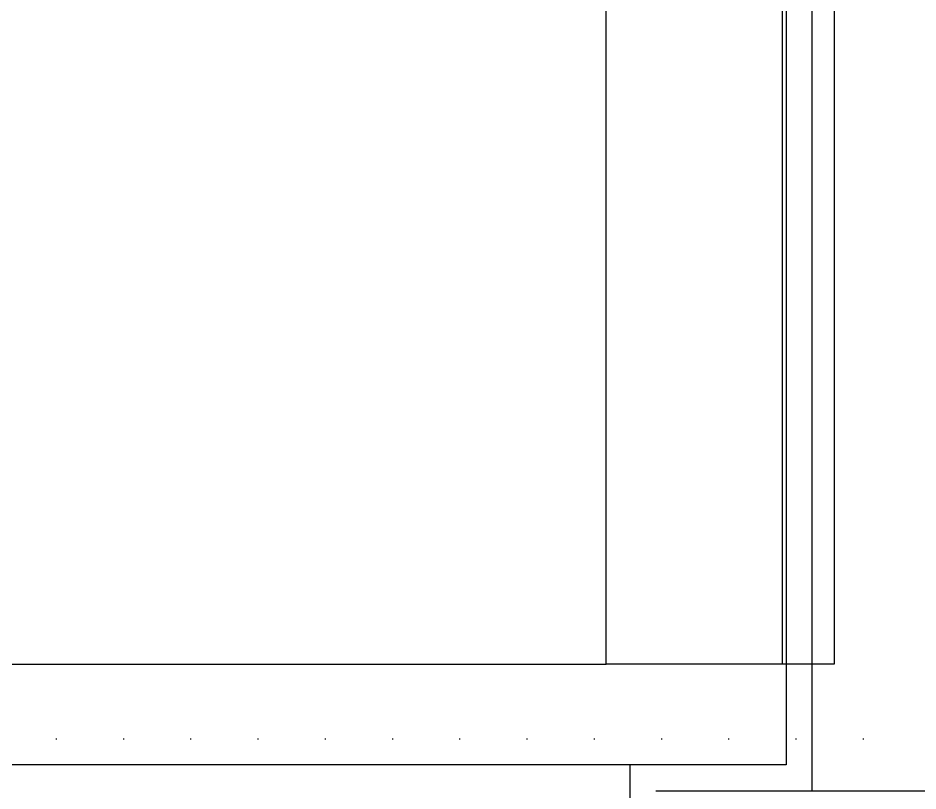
# Model space of a CAD drawing. Header units: inches. Extents: x 21 to 38546, y 13 to 15001.
# Drawn here: x 4315.6 to 4401.9, y 1002.1 to 1076.3 of the extents above; entities that cross this region are included whole.
import ezdxf

# ---------------------------------------------------------------- set-up
doc = ezdxf.new("R2010")
doc.units = ezdxf.units.IN
doc.header["$MEASUREMENT"] = 0
doc.set_wipeout_variables(frame=1)
doc.linetypes.add('DOT', pattern=[6.35, 0, -6.35])
doc.layers.add('pex_boru_dönüş', color=5, linetype='Continuous')
doc.layers.add('pex_boru_gidiş', color=1, linetype='Continuous')
for name, color, linetype, lineweight in [('Z_MİM_-KM-BEAM-RAY', 8, 'DOT', 25), ('Z_MİM_-KM-GLAZ', 8, 'Continuous', 25), ('Z_MİM_-KM-WALL', 8, 'Continuous', 25), ('Z_MİM_-KM-WALL-PL', 8, 'Continuous', 25), ('Z_MİM_-KM-WALL-PLASTER', 8, 'Continuous', 25)]:
    doc.layers.add(name, color=color, linetype=linetype, lineweight=lineweight)

# ---------------------------------------------------------------- blocks, each defined once
blk = doc.blocks.new('-KM_Kiriş İzi_ZK')
at = {"layer": 'Z_MİM_-KM-BEAM-RAY'}
blk.add_line((665, 25), (1285, 25), dxfattribs=at)
blk = doc.blocks.new('-KM-AL1 150_900')
blk.add_wipeout([(151.488, -34.02), (151.726, -15.48), (149.45, -15.45), (149.45, 7.15), (9.45, 7.15), (9.45, -15.45), (7.398, -15.45), (7.567, -34.061)])
at = {"layer": 'Z_MİM_-KM-WALL-PLASTER'}
blk.add_lwpolyline([(149.45, 7.05), (146.95, 7.05), (146.95, -17.85)], dxfattribs=at)

msp = doc.modelspace()

# ---------------------------------------------------------------- linework, layer by layer
at = {"layer": 'pex_boru_dönüş'}
for points in [[(4535.784, 1876.331), (4535.784, 1818.231), (4148.884, 1818.231), (4148.884, 1014.263), (4371.988, 1014.263), (4371.988, 1290.78)], [(4545.784, 1876.331), (4545.784, 1808.231), (4388.884, 1808.231), (4388.884, 1014.263), (4371.988, 1014.263), (4371.988, 1520.78)]]:
    msp.add_lwpolyline(points, dxfattribs=at)
at = {"layer": 'pex_boru_gidiş'}
for points in [[(4540.784, 1869.331), (4540.784, 1813.231), (4153.884, 1813.231), (4153.884, 1014.263), (4371.988, 1014.263), (4371.988, 1295.78)], [(4550.784, 1869.331), (4550.784, 1803.231), (4393.884, 1803.231), (4393.884, 1014.263), (4371.988, 1014.263), (4371.988, 1525.78)]]:
    msp.add_lwpolyline(points, dxfattribs=at)
at = {"layer": 'Z_MİM_-KM-WALL'}
msp.add_line((4391.758, 1002.083), (4391.757, 1407.083), dxfattribs=at)
at = {"layer": 'Z_MİM_-KM-WALL-PL'}
msp.add_lwpolyline([(4616.758, 1002.083), (3996.758, 1002.083)], dxfattribs=at)

# ---------------------------------------------------------------- block references
at = {"layer": 'Z_MİM_-KM-BEAM-RAY'}
msp.add_blockref('-KM_Kiriş İzi_ZK', (3331.714, 982.083), dxfattribs=at)

# ---------------------------------------------------------------- next in the draw order: block references
at = {"layer": 'Z_MİM_-KM-GLAZ'}
msp.add_blockref('-KM-AL1 150_900', (4227.308, 997.533), dxfattribs=at)

# ---------------------------------------------------------------- next in the draw order: linework, layer by layer
at = {"layer": 'Z_MİM_-KM-WALL-PLASTER'}
msp.add_lwpolyline([(4389.258, 1357.083), (4389.258, 1004.583), (3999.258, 1004.583), (3999.258, 1029.583), (3894.257, 1029.583), (3894.258, 1004.583), (3729.258, 1004.583), (3729.258, 1644.583), (3844.257, 1644.583), (3844.257, 1634.583), (3999.258, 1634.583), (3999.258, 1644.583), (4391.758, 1644.582)], dxfattribs=at)

doc.saveas('drawing.dxf')
